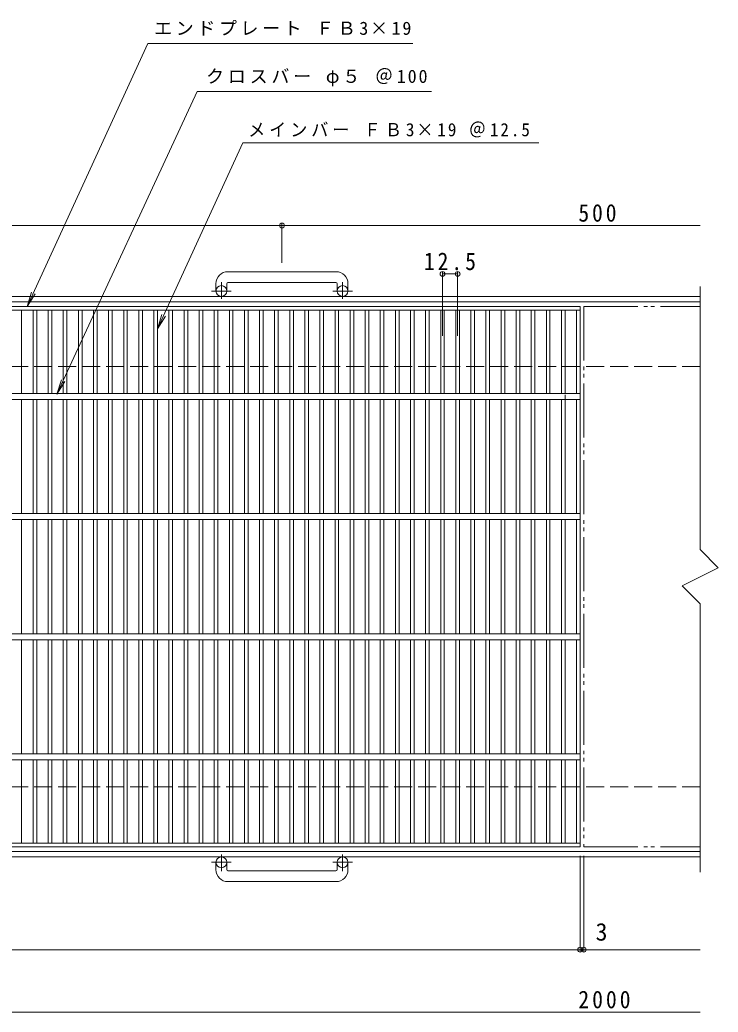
# Model space of a CAD drawing. Units: millimetres, scale not verified. Extents: x -890 to 876, y -687 to 640.
# Drawn here: x -305 to 277, y -187 to 640 of the extents above; entities that cross this region are included whole.
import ezdxf
from ezdxf.enums import TextEntityAlignment as Align

# ---------------------------------------------------------------- set-up
doc = ezdxf.new("R2010")
doc.units = ezdxf.units.MM
doc.header["$LTSCALE"] = 5
doc.header["$PDMODE"] = 32
doc.header["$PDSIZE"] = 4
for name, pattern in [('CHAIN1', [8, 5, -1, 1, -1]), ('DASHED3', [4, 3, -1]), ('DOUBLE_CHAIN2', [12.8, 9, -1, 0.6, -0.6, 0.6, -1])]:
    doc.linetypes.add(name, pattern=pattern)
for name, color, linetype, lineweight in [('A-1_ピット', 2, 'Continuous', 9), ('A-2_蓋', 3, 'Continuous', 9), ('A-4_寸法', 7, 'Continuous', 9), ('A-5_仕様文', 7, 'Continuous', 9)]:
    doc.layers.add(name, color=color, linetype=linetype, lineweight=lineweight)
doc.styles.add('ＭＳ ゴシック', font='')
doc.styles.get('ＭＳ ゴシック').set_extended_font_data('MS Gothic')

msp = doc.modelspace()

# ---------------------------------------------------------------- linework, layer by layer
at = {"layer": 'A-1_ピット'}
for p, q in [((-41.338, 430.235), (-131.338, 430.235)), ((-141.338, 420.235), (-141.338, 414.135)), ((-132.338, 420.235), (-132.338, 414.135)), ((-131.338, 421.234), (-41.338, 421.234)), ((-40.338, 420.235), (-40.338, 414.135)), ((-31.338, 420.235), (-31.338, 414.135)), ((262.162, 198.635), (262.162, 418.028)), ((262.162, 409.635), (-836.338, 409.635)), ((-836.338, 405.135), (262.162, 405.135)), ((262.162, -52.865), (-836.338, -52.865)), ((262.162, -57.365), (-836.338, -57.365)), ((-141.338, -67.965), (-141.338, -61.865)), ((-132.338, -67.965), (-132.338, -61.865)), ((-40.338, -67.965), (-40.338, -61.865)), ((-31.338, -67.965), (-31.338, -61.865)), ((-131.338, -68.964), (-41.338, -68.964)), ((-41.338, -77.965), (-131.338, -77.965))]:
    msp.add_line(p, q, dxfattribs=at)
at = {"layer": 'A-1_ピット', "linetype": 'CHAIN1'}
for p, q in [((-128.675, 414.135), (-145.082, 414.135)), ((-136.838, 407.528), (-136.838, 421.625)), ((-27.675, 414.135), (-44.082, 414.135)), ((-35.838, 407.528), (-35.838, 421.625)), ((-136.838, -55.257), (-136.838, -69.355)), ((-35.838, -55.257), (-35.838, -69.355)), ((-128.675, -61.865), (-145.082, -61.865)), ((-27.675, -61.865), (-44.082, -61.865))]:
    msp.add_line(p, q, dxfattribs=at)
at = {"layer": 'A-1_ピット', "linetype": 'DASHED3'}
for p, q in [((262.162, 351.135), (-836.338, 351.135)), ((262.162, 1.134), (-836.338, 1.134))]:
    msp.add_line(p, q, dxfattribs=at)
at = {"layer": 'A-1_ピット'}
msp.add_lwpolyline([(262.162, -70.051), (262.162, 153.635), (247.162, 168.635), (277.162, 183.635), (262.162, 198.635)], dxfattribs=at)
for centre in [(-136.838, 414.135), (-35.838, 414.135), (-136.838, -61.865), (-35.838, -61.865)]:
    msp.add_circle(centre, 4.5, dxfattribs=at)
for centre, radius, start, end in [((-131.338, 420.235), 10, 90, 180), ((-41.338, 420.235), 10, 0, 90), ((-131.338, 420.235), 1, 90, 180), ((-41.338, 420.235), 1, 0, 90), ((-131.338, -67.965), 10, 180, 270), ((-131.338, -67.965), 1, 180, 270), ((-41.338, -67.965), 10, 270, 0), ((-41.338, -67.965), 1, 270, 0)]:
    msp.add_arc(centre, radius, start, end, dxfattribs=at)
at = {"layer": 'A-2_蓋'}
for p, q in [((-834.838, 401.135), (162.162, 401.135)), ((-834.838, 398.135), (162.162, 398.135)), ((-303.297, 328.634), (-303.297, 398.134)), ((-293.718, 328.634), (-293.718, 398.134)), ((-290.717, 328.634), (-290.717, 398.134)), ((-281.138, 328.634), (-281.138, 398.134)), ((-278.137, 328.634), (-278.137, 398.134)), ((-268.558, 328.634), (-268.558, 398.134)), ((-265.557, 328.634), (-265.557, 398.134)), ((-255.977, 328.634), (-255.977, 398.134)), ((-252.977, 328.634), (-252.977, 398.134)), ((-243.397, 328.634), (-243.397, 398.134)), ((-240.397, 328.634), (-240.397, 398.134)), ((-230.817, 328.634), (-230.817, 398.134)), ((-227.817, 328.634), (-227.817, 398.134)), ((-218.237, 328.634), (-218.237, 398.134)), ((-215.237, 328.634), (-215.237, 398.134)), ((-205.657, 328.634), (-205.657, 398.134)), ((-202.657, 328.634), (-202.657, 398.134)), ((-193.077, 328.634), (-193.077, 398.134)), ((-190.077, 328.634), (-190.077, 398.134)), ((-180.497, 328.634), (-180.497, 398.134)), ((-177.497, 328.634), (-177.497, 398.134)), ((-167.917, 328.634), (-167.917, 398.134)), ((-164.918, 328.634), (-164.918, 398.134)), ((-155.337, 328.634), (-155.337, 398.134)), ((-152.337, 328.634), (-152.337, 398.134)), ((-142.757, 328.634), (-142.757, 398.134)), ((-139.756, 328.634), (-139.756, 398.134)), ((-130.177, 328.634), (-130.177, 398.134)), ((-127.177, 328.634), (-127.177, 398.134)), ((-117.597, 328.634), (-117.597, 398.134)), ((-114.597, 328.634), (-114.597, 398.134)), ((-105.017, 328.634), (-105.017, 398.134)), ((-102.017, 328.634), (-102.017, 398.134)), ((-92.437, 328.634), (-92.437, 398.134)), ((-89.437, 328.634), (-89.437, 398.134)), ((-79.857, 328.634), (-79.857, 398.134)), ((-76.857, 328.634), (-76.857, 398.134)), ((-67.277, 328.634), (-67.277, 398.134)), ((-64.277, 328.634), (-64.277, 398.134)), ((-54.698, 328.634), (-54.698, 398.134)), ((-51.697, 328.634), (-51.697, 398.134)), ((-42.116, 328.634), (-42.116, 398.134)), ((-39.117, 328.634), (-39.117, 398.134)), ((-29.537, 328.634), (-29.537, 398.134)), ((-26.536, 328.634), (-26.536, 398.134)), ((-16.957, 328.634), (-16.957, 398.134)), ((-13.957, 328.634), (-13.957, 398.134)), ((-4.377, 328.634), (-4.377, 398.134)), ((-1.377, 328.634), (-1.377, 398.134)), ((8.203, 328.634), (8.203, 398.134)), ((11.203, 328.634), (11.203, 398.134)), ((20.783, 328.634), (20.783, 398.134)), ((23.783, 328.634), (23.783, 398.134)), ((33.363, 328.634), (33.363, 398.134)), ((36.363, 328.634), (36.363, 398.134)), ((45.943, 328.634), (45.943, 398.134)), ((48.943, 328.634), (48.943, 398.134)), ((58.523, 328.634), (58.523, 398.134)), ((61.523, 328.634), (61.523, 398.134)), ((71.103, 328.634), (71.103, 398.134)), ((74.103, 328.634), (74.103, 398.134)), ((83.683, 328.634), (83.683, 398.134)), ((86.684, 328.634), (86.684, 398.134)), ((96.263, 328.634), (96.263, 398.134)), ((99.263, 328.634), (99.263, 398.134)), ((108.843, 328.634), (108.843, 398.134)), ((111.844, 328.634), (111.844, 398.134)), ((121.423, 328.634), (121.423, 398.134)), ((124.423, 328.634), (124.423, 398.134)), ((134.003, 328.634), (134.003, 398.134)), ((137.003, 328.634), (137.003, 398.134)), ((146.583, 328.634), (146.583, 398.134)), ((149.583, 328.634), (149.583, 398.134)), ((159.163, 328.634), (159.163, 398.134)), ((162.162, 401.135), (162.162, -48.865)), ((-834.838, 328.634), (162.162, 328.634)), ((-834.838, 323.635), (162.162, 323.635)), ((-303.297, 228.635), (-303.297, 323.635)), ((-293.718, 228.635), (-293.718, 323.635)), ((-290.717, 228.635), (-290.717, 323.635)), ((-281.138, 228.635), (-281.138, 323.635)), ((-278.137, 228.635), (-278.137, 323.635)), ((-268.558, 228.635), (-268.558, 323.635)), ((-265.557, 228.635), (-265.557, 323.635)), ((-255.977, 228.635), (-255.977, 323.635)), ((-252.977, 228.635), (-252.977, 323.635)), ((-243.397, 228.635), (-243.397, 323.635)), ((-240.397, 228.635), (-240.397, 323.635)), ((-230.817, 228.635), (-230.817, 323.635)), ((-227.817, 228.635), (-227.817, 323.635)), ((-218.237, 228.635), (-218.237, 323.635)), ((-215.237, 228.635), (-215.237, 323.635)), ((-205.657, 228.635), (-205.657, 323.635)), ((-202.657, 228.635), (-202.657, 323.635)), ((-193.077, 228.635), (-193.077, 323.635)), ((-190.077, 228.635), (-190.077, 323.635)), ((-180.497, 228.635), (-180.497, 323.635)), ((-177.497, 228.635), (-177.497, 323.635)), ((-167.917, 228.635), (-167.917, 323.635)), ((-164.918, 228.635), (-164.918, 323.635)), ((-155.337, 228.635), (-155.337, 323.635)), ((-152.337, 228.635), (-152.337, 323.635)), ((-142.757, 228.635), (-142.757, 323.635)), ((-139.756, 228.635), (-139.756, 323.635)), ((-130.177, 228.635), (-130.177, 323.635)), ((-127.177, 228.635), (-127.177, 323.635)), ((-117.597, 228.635), (-117.597, 323.635)), ((-114.597, 228.635), (-114.597, 323.635)), ((-105.017, 228.635), (-105.017, 323.635)), ((-102.017, 228.635), (-102.017, 323.635)), ((-92.437, 228.635), (-92.437, 323.635)), ((-89.437, 228.635), (-89.437, 323.635)), ((-79.857, 228.635), (-79.857, 323.635)), ((-76.857, 228.635), (-76.857, 323.635)), ((-67.277, 228.635), (-67.277, 323.635)), ((-64.277, 228.635), (-64.277, 323.635)), ((-54.698, 228.635), (-54.698, 323.635)), ((-51.697, 228.635), (-51.697, 323.635)), ((-42.116, 228.635), (-42.116, 323.635)), ((-39.117, 228.635), (-39.117, 323.635)), ((-29.537, 228.635), (-29.537, 323.635)), ((-26.536, 228.635), (-26.536, 323.635)), ((-16.957, 228.635), (-16.957, 323.635)), ((-13.957, 228.635), (-13.957, 323.635)), ((-4.377, 228.635), (-4.377, 323.635)), ((-1.377, 228.635), (-1.377, 323.635)), ((8.203, 228.635), (8.203, 323.635)), ((11.203, 228.635), (11.203, 323.635)), ((20.783, 228.635), (20.783, 323.635)), ((23.783, 228.635), (23.783, 323.635)), ((33.363, 228.635), (33.363, 323.635)), ((36.363, 228.635), (36.363, 323.635)), ((45.943, 228.635), (45.943, 323.635)), ((48.943, 228.635), (48.943, 323.635)), ((58.523, 228.635), (58.523, 323.635)), ((61.523, 228.635), (61.523, 323.635)), ((71.103, 228.635), (71.103, 323.635)), ((74.103, 228.635), (74.103, 323.635)), ((83.683, 228.635), (83.683, 323.635)), ((86.684, 228.635), (86.684, 323.635)), ((96.263, 228.635), (96.263, 323.635)), ((99.263, 228.635), (99.263, 323.635)), ((108.843, 228.635), (108.843, 323.635)), ((111.844, 228.635), (111.844, 323.635)), ((121.423, 228.635), (121.423, 323.635)), ((124.423, 228.635), (124.423, 323.635)), ((134.003, 228.635), (134.003, 323.635)), ((137.003, 228.635), (137.003, 323.635)), ((146.583, 228.635), (146.583, 323.635)), ((149.583, 327.623), (149.583, 228.635)), ((159.163, 228.635), (159.163, 323.635)), ((-834.838, 228.635), (162.162, 228.635)), ((-834.838, 223.635), (162.162, 223.635)), ((-303.297, 128.635), (-303.297, 223.635)), ((-293.718, 128.635), (-293.718, 223.635)), ((-290.717, 128.635), (-290.717, 223.635)), ((-281.138, 128.635), (-281.138, 223.635)), ((-278.137, 128.635), (-278.137, 223.635)), ((-268.558, 128.635), (-268.558, 223.635)), ((-265.557, 128.635), (-265.557, 223.635)), ((-255.977, 128.635), (-255.977, 223.635)), ((-252.977, 128.635), (-252.977, 223.635)), ((-243.397, 128.635), (-243.397, 223.635)), ((-240.397, 128.635), (-240.397, 223.635)), ((-230.817, 128.635), (-230.817, 223.635)), ((-227.817, 128.635), (-227.817, 223.635)), ((-218.237, 128.635), (-218.237, 223.635)), ((-215.237, 128.635), (-215.237, 223.635)), ((-205.657, 128.635), (-205.657, 223.635)), ((-202.657, 128.635), (-202.657, 223.635)), ((-193.077, 128.635), (-193.077, 223.635)), ((-190.077, 128.635), (-190.077, 223.635)), ((-180.497, 128.635), (-180.497, 223.635)), ((-177.497, 128.635), (-177.497, 223.635)), ((-167.917, 128.635), (-167.917, 223.635)), ((-164.918, 128.635), (-164.918, 223.635)), ((-155.337, 128.635), (-155.337, 223.635)), ((-152.337, 128.635), (-152.337, 223.635)), ((-142.757, 128.635), (-142.757, 223.635)), ((-139.756, 128.635), (-139.756, 223.635)), ((-130.177, 128.635), (-130.177, 223.635)), ((-127.177, 128.635), (-127.177, 223.635)), ((-117.597, 128.635), (-117.597, 223.635)), ((-114.597, 128.635), (-114.597, 223.635)), ((-105.017, 128.635), (-105.017, 223.635)), ((-102.017, 128.635), (-102.017, 223.635)), ((-92.437, 128.635), (-92.437, 223.635)), ((-89.437, 128.635), (-89.437, 223.635)), ((-79.857, 128.635), (-79.857, 223.635)), ((-76.857, 128.635), (-76.857, 223.635)), ((-67.277, 128.635), (-67.277, 223.635)), ((-64.277, 128.635), (-64.277, 223.635)), ((-54.698, 128.635), (-54.698, 223.635)), ((-51.697, 128.635), (-51.697, 223.635)), ((-42.116, 128.635), (-42.116, 223.635)), ((-39.117, 128.635), (-39.117, 223.635)), ((-29.537, 128.635), (-29.537, 223.635)), ((-26.536, 128.635), (-26.536, 223.635)), ((-16.957, 128.635), (-16.957, 223.635)), ((-13.957, 128.635), (-13.957, 223.635)), ((-4.377, 128.635), (-4.377, 223.635)), ((-1.377, 128.635), (-1.377, 223.635)), ((8.203, 128.635), (8.203, 223.635)), ((11.203, 128.635), (11.203, 223.635)), ((20.783, 128.635), (20.783, 223.635)), ((23.783, 128.635), (23.783, 223.635)), ((33.363, 128.635), (33.363, 223.635)), ((36.363, 128.635), (36.363, 223.635)), ((45.943, 128.635), (45.943, 223.635)), ((48.943, 128.635), (48.943, 223.635)), ((58.523, 128.635), (58.523, 223.635)), ((61.523, 128.635), (61.523, 223.635)), ((71.103, 128.635), (71.103, 223.635)), ((74.103, 128.635), (74.103, 223.635)), ((83.683, 128.635), (83.683, 223.635)), ((86.684, 128.635), (86.684, 223.635)), ((96.263, 128.635), (96.263, 223.635)), ((99.263, 128.635), (99.263, 223.635)), ((108.843, 128.635), (108.843, 223.635)), ((111.844, 128.635), (111.844, 223.635)), ((121.423, 128.635), (121.423, 223.635)), ((124.423, 128.635), (124.423, 223.635)), ((134.003, 128.635), (134.003, 223.635)), ((137.003, 128.635), (137.003, 223.635)), ((146.583, 128.635), (146.583, 223.635)), ((149.583, 223.635), (149.583, 128.635)), ((159.163, 128.635), (159.163, 223.635)), ((-834.838, 128.635), (162.162, 128.635)), ((-834.838, 123.635), (162.162, 123.635)), ((-303.297, 28.635), (-303.297, 123.635)), ((-293.718, 28.635), (-293.718, 123.635)), ((-290.717, 28.635), (-290.717, 123.635)), ((-281.138, 28.635), (-281.138, 123.635)), ((-278.137, 28.635), (-278.137, 123.635)), ((-268.558, 28.635), (-268.558, 123.635)), ((-265.557, 28.635), (-265.557, 123.635)), ((-255.977, 28.635), (-255.977, 123.635)), ((-252.977, 28.635), (-252.977, 123.635)), ((-243.397, 28.635), (-243.397, 123.635)), ((-240.397, 28.635), (-240.397, 123.635)), ((-230.817, 28.635), (-230.817, 123.635)), ((-227.817, 28.635), (-227.817, 123.635)), ((-218.237, 28.635), (-218.237, 123.635)), ((-215.237, 28.635), (-215.237, 123.635)), ((-205.657, 28.635), (-205.657, 123.635)), ((-202.657, 28.635), (-202.657, 123.635)), ((-193.077, 28.635), (-193.077, 123.635)), ((-190.077, 28.635), (-190.077, 123.635)), ((-180.497, 28.635), (-180.497, 123.635)), ((-177.497, 28.635), (-177.497, 123.635)), ((-167.917, 28.635), (-167.917, 123.635)), ((-164.918, 28.635), (-164.918, 123.635)), ((-155.337, 28.635), (-155.337, 123.635)), ((-152.337, 28.635), (-152.337, 123.635)), ((-142.757, 28.635), (-142.757, 123.635)), ((-139.756, 28.635), (-139.756, 123.635)), ((-130.177, 28.635), (-130.177, 123.635)), ((-127.177, 28.635), (-127.177, 123.635)), ((-117.597, 28.635), (-117.597, 123.635)), ((-114.597, 28.635), (-114.597, 123.635)), ((-105.017, 28.635), (-105.017, 123.635)), ((-102.017, 28.635), (-102.017, 123.635)), ((-92.437, 28.635), (-92.437, 123.635)), ((-89.437, 28.635), (-89.437, 123.635)), ((-79.857, 28.635), (-79.857, 123.635)), ((-76.857, 28.635), (-76.857, 123.635)), ((-67.277, 28.635), (-67.277, 123.635)), ((-64.277, 28.635), (-64.277, 123.635)), ((-54.698, 28.635), (-54.698, 123.635)), ((-51.697, 28.635), (-51.697, 123.635)), ((-42.116, 28.635), (-42.116, 123.635)), ((-39.117, 28.635), (-39.117, 123.635)), ((-29.537, 28.635), (-29.537, 123.635)), ((-26.536, 28.635), (-26.536, 123.635)), ((-16.957, 28.635), (-16.957, 123.635)), ((-13.957, 28.635), (-13.957, 123.635)), ((-4.377, 28.635), (-4.377, 123.635)), ((-1.377, 28.635), (-1.377, 123.635)), ((8.203, 28.635), (8.203, 123.635)), ((11.203, 28.635), (11.203, 123.635)), ((20.783, 28.635), (20.783, 123.635)), ((23.783, 28.635), (23.783, 123.635)), ((33.363, 28.635), (33.363, 123.635)), ((36.363, 28.635), (36.363, 123.635)), ((45.943, 28.635), (45.943, 123.635)), ((48.943, 28.635), (48.943, 123.635)), ((58.523, 28.635), (58.523, 123.635)), ((61.523, 28.635), (61.523, 123.635)), ((71.103, 28.635), (71.103, 123.635)), ((74.103, 28.635), (74.103, 123.635)), ((83.683, 28.635), (83.683, 123.635)), ((86.684, 28.635), (86.684, 123.635)), ((96.263, 28.635), (96.263, 123.635)), ((99.263, 28.635), (99.263, 123.635)), ((108.843, 28.635), (108.843, 123.635)), ((111.844, 28.635), (111.844, 123.635)), ((121.423, 28.635), (121.423, 123.635)), ((124.423, 28.635), (124.423, 123.635)), ((134.003, 28.635), (134.003, 123.635)), ((137.003, 28.635), (137.003, 123.635)), ((146.583, 28.635), (146.583, 123.635)), ((149.583, 123.635), (149.583, 28.635)), ((159.163, 28.635), (159.163, 123.635)), ((-834.838, 28.635), (162.162, 28.635)), ((-834.838, 23.635), (162.162, 23.635)), ((-303.297, 23.635), (-303.297, -45.865)), ((-293.718, 23.635), (-293.718, -45.865)), ((-290.717, 23.635), (-290.717, -45.865)), ((-281.138, 23.635), (-281.138, -45.865)), ((-278.137, 23.635), (-278.137, -45.865)), ((-268.558, 23.635), (-268.558, -45.865)), ((-265.557, 23.635), (-265.557, -45.865)), ((-255.977, 23.635), (-255.977, -45.865)), ((-252.977, 23.635), (-252.977, -45.865)), ((-243.397, 23.635), (-243.397, -45.865)), ((-240.397, 23.635), (-240.397, -45.865)), ((-230.817, 23.635), (-230.817, -45.865)), ((-227.817, 23.635), (-227.817, -45.865)), ((-218.237, 23.635), (-218.237, -45.865)), ((-215.237, 23.635), (-215.237, -45.865)), ((-205.657, 23.635), (-205.657, -45.865)), ((-202.657, 23.635), (-202.657, -45.865)), ((-193.077, 23.635), (-193.077, -45.865)), ((-190.077, 23.635), (-190.077, -45.865)), ((-180.497, 23.635), (-180.497, -45.865)), ((-177.497, 23.635), (-177.497, -45.865)), ((-167.917, 23.635), (-167.917, -45.865)), ((-164.918, 23.635), (-164.918, -45.865)), ((-155.337, 23.635), (-155.337, -45.865)), ((-152.337, 23.635), (-152.337, -45.865)), ((-142.757, 23.635), (-142.757, -45.865)), ((-139.756, 23.635), (-139.756, -45.865)), ((-130.177, 23.635), (-130.177, -45.865)), ((-127.177, 23.635), (-127.177, -45.865)), ((-117.597, 23.635), (-117.597, -45.865)), ((-114.597, 23.635), (-114.597, -45.865)), ((-105.017, 23.635), (-105.017, -45.865)), ((-102.017, 23.635), (-102.017, -45.865)), ((-92.437, 23.635), (-92.437, -45.865)), ((-89.437, 23.635), (-89.437, -45.865)), ((-79.857, 23.635), (-79.857, -45.865)), ((-76.857, 23.635), (-76.857, -45.865)), ((-67.277, 23.635), (-67.277, -45.865)), ((-64.277, 23.635), (-64.277, -45.865)), ((-54.698, 23.635), (-54.698, -45.865)), ((-51.697, 23.635), (-51.697, -45.865)), ((-42.116, 23.635), (-42.116, -45.865)), ((-39.117, 23.635), (-39.117, -45.865)), ((-29.537, 23.635), (-29.537, -45.865)), ((-26.536, 23.635), (-26.536, -45.865)), ((-16.957, 23.635), (-16.957, -45.865)), ((-13.957, 23.635), (-13.957, -45.865)), ((-4.377, 23.635), (-4.377, -45.865)), ((-1.377, 23.635), (-1.377, -45.865)), ((8.203, 23.635), (8.203, -45.865)), ((11.203, 23.635), (11.203, -45.865)), ((20.783, 23.635), (20.783, -45.865)), ((23.783, 23.635), (23.783, -45.865)), ((33.363, 23.635), (33.363, -45.865)), ((36.363, 23.635), (36.363, -45.865)), ((45.943, 23.635), (45.943, -45.865)), ((48.943, 23.635), (48.943, -45.865)), ((58.523, 23.635), (58.523, -45.865)), ((61.523, 23.635), (61.523, -45.865)), ((71.103, 23.635), (71.103, -45.865)), ((74.103, 23.635), (74.103, -45.865)), ((83.683, 23.635), (83.683, -45.865)), ((86.684, 23.635), (86.684, -45.865)), ((96.263, 23.635), (96.263, -45.865)), ((99.263, 23.635), (99.263, -45.865)), ((108.843, 23.635), (108.843, -45.865)), ((111.844, 23.635), (111.844, -45.865)), ((121.423, 23.635), (121.423, -45.865)), ((124.423, 23.635), (124.423, -45.865)), ((134.003, 23.635), (134.003, -45.865)), ((137.003, 23.635), (137.003, -45.865)), ((146.583, 23.635), (146.583, -45.865)), ((149.583, 23.635), (149.583, -45.865)), ((159.163, 23.635), (159.163, -45.865)), ((162.162, -45.865), (-834.838, -45.865)), ((162.162, -48.865), (-834.838, -48.865))]:
    msp.add_line(p, q, dxfattribs=at)
at = {"layer": 'A-2_蓋', "linetype": 'DOUBLE_CHAIN2'}
for p, q in [((165.162, 401.135), (165.162, -48.865)), ((165.162, 401.135), (262.162, 401.135)), ((165.162, -48.865), (262.162, -48.865))]:
    msp.add_line(p, q, dxfattribs=at)
at = {"layer": 'A-4_寸法'}
for p, q in [((-198.07, 620.282), (22.76, 620.282)), ((-156.89, 580.282), (38.166, 580.282)), ((-118.861, 537.622), (127.765, 537.622)), ((-836.338, 468.703), (262.162, 468.703)), ((-86.338, 437.735), (-86.338, 470.203)), ((47.443, 376.686), (47.443, 429.854)), ((47.443, 428.354), (60.023, 428.354)), ((60.023, 376.686), (60.023, 429.854)), ((-298.683, 401.135), (-294.995, 413.078)), ((-298.683, 401.135), (-292.03, 411.717)), ((-190.077, 382.504), (-186.389, 394.448)), ((-190.077, 382.504), (-183.424, 393.086)), ((-273.908, 328.084), (-270.172, 340.012)), ((-273.908, 328.084), (-267.212, 338.639)), ((162.162, -56.365), (162.162, -136.164)), ((165.162, -56.365), (165.162, -136.164)), ((-890.013, -134.664), (262.162, -134.664)), ((-836.338, -186.703), (262.162, -186.703))]:
    msp.add_line(p, q, dxfattribs=at)
for p in [(-86.338, 468.703), (47.443, 428.354), (60.023, 428.354), (162.162, -134.664), (165.162, -134.664)]:
    msp.add_point(p, dxfattribs=at)
at = {"layer": 'A-5_仕様文'}
for p, q in [((-198.07, 620.282), (-298.683, 401.135)), ((-156.89, 580.282), (-273.908, 328.084)), ((-118.861, 537.622), (-190.077, 382.504))]:
    msp.add_line(p, q, dxfattribs=at)

# ---------------------------------------------------------------- texts
at = {"layer": 'A-4_寸法', "color": 2, "style": 'ＭＳ ゴシック'}
msp.add_text('3', height=14.66, dxfattribs=at).set_placement((174.982, -131.492), align=Align.BOTTOM_LEFT)
at = {"layer": 'A-4_寸法', "char_height": 11, "attachment_point": 7, "style": 'ＭＳ ゴシック'}
for s, insert in [('\\T1.2;エンドプレート\\~ＦＢ3×19', (-192.933, 626.96)), ('\\T1.21;クロスバー\\~φ５\\~＠100', (-149.602, 584.557)), ('\\T1.23;\\W0.95;メインバー\\~ＦＢ3×19\\~＠12.5', (-114.549, 542.042))]:
    msp.add_mtext(s, dxfattribs=dict(at, insert=insert))
at = {"layer": 'A-4_寸法', "color": 2, "char_height": 14.66, "attachment_point": 7, "style": 'ＭＳ ゴシック'}
for s, insert in [('\\T1.27;\\W0.9;500', (160.676, 471.703)), ('\\T1.28;\\W0.9;12.5', (31.858, 431.354)), ('\\T1.28;\\W0.9;2000', (160.676, -183.703))]:
    msp.add_mtext(s, dxfattribs=dict(at, insert=insert))

doc.saveas('drawing.dxf')
